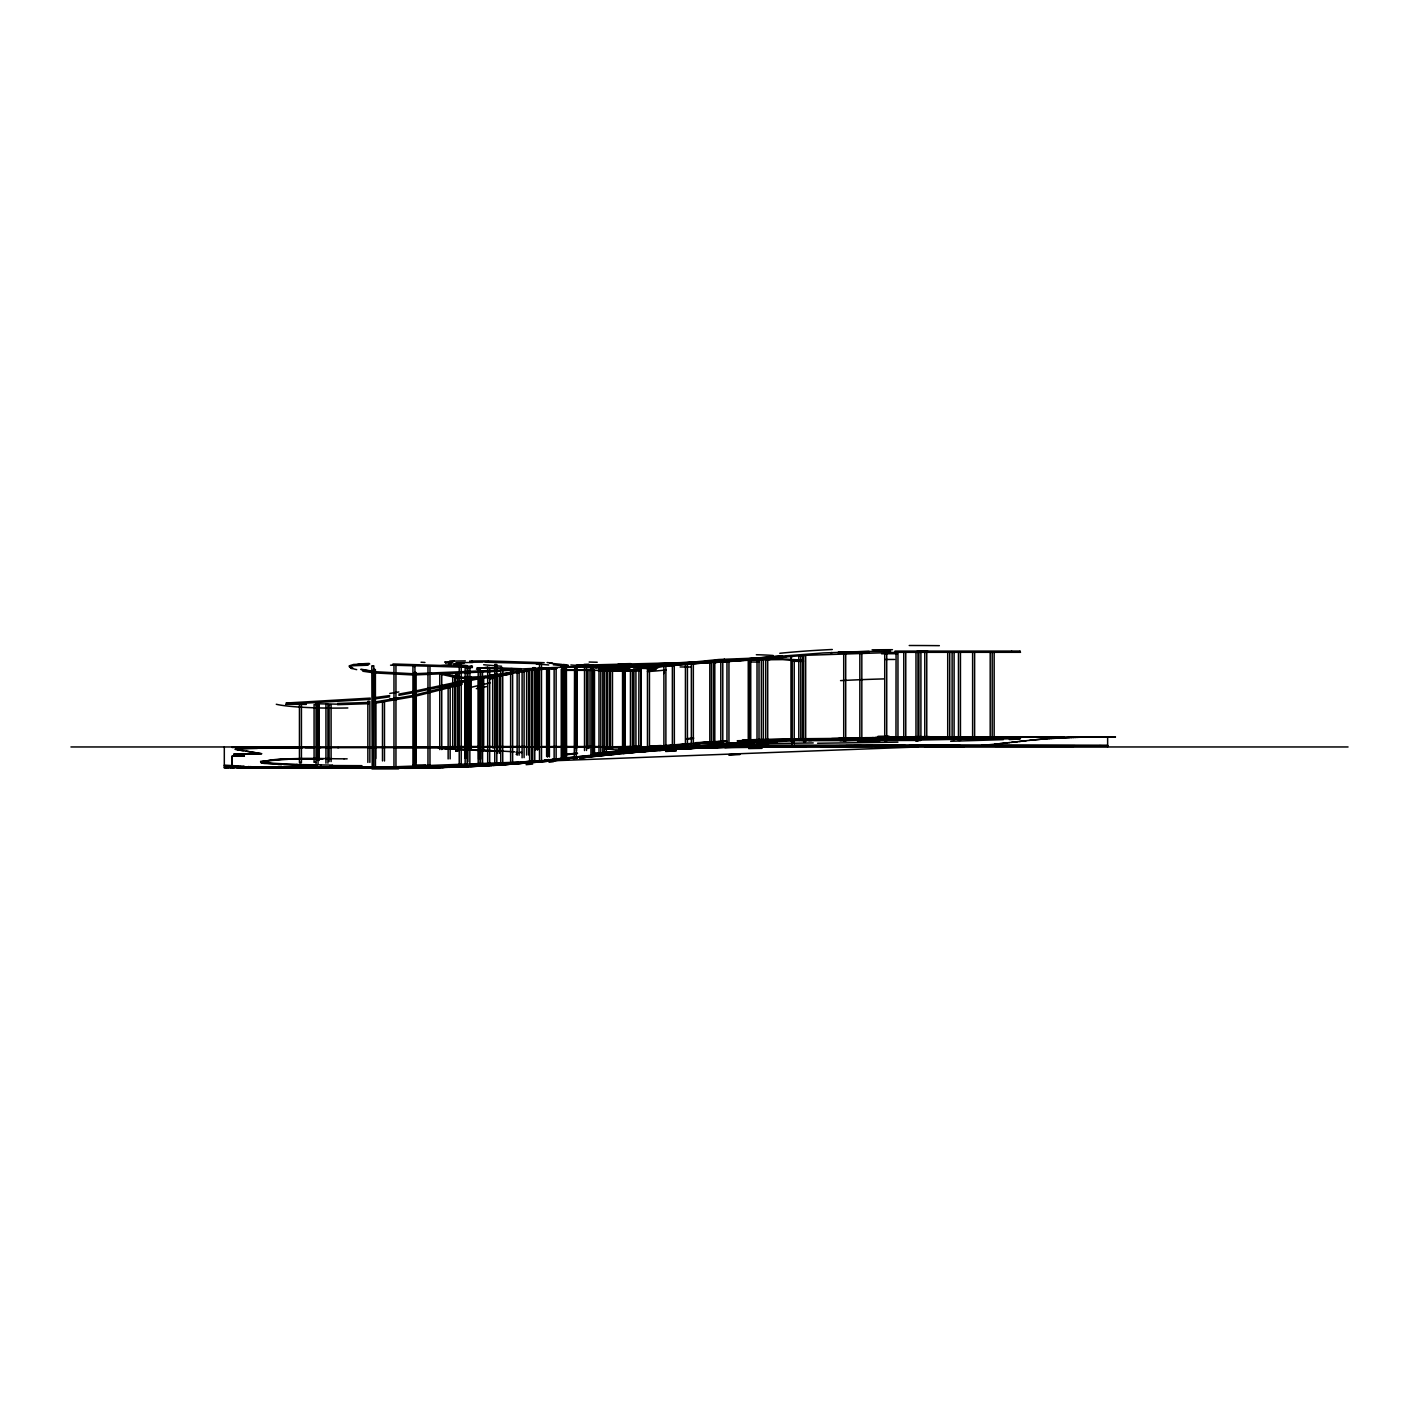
<?xml version="1.0" encoding="UTF-8"?>
<svg xmlns="http://www.w3.org/2000/svg" width="1419" height="1419" viewBox="0 0 1419 1419"><rect width="100%" height="100%" fill="white"/><g stroke="black" fill="none" stroke-linecap="round" stroke-linejoin="round"><path stroke-width="1.5" d="M232.06 764.451L232.06 766.012M232.06 761.453L232.06 758.314M1107.636 746.039L1099.477 745.631M1107.636 745.277L794.64 745.135M232.06 766.154L245.381 767.147M604.459 747.316C603.714 748.753 607.119 746.128 602.206 747.121M698.467 744.709L694.636 744.762L699.106 744.603M316.526 765.426L264.395 763.475A117.99 5.179 -1.1 0 1 260.954 762.712C271.419 758.225 289.174 759.059 302.708 758.402A21.835 1.047 -0.1 0 1 310.672 758.385L313.83 758.402M260.582 761.471L284.864 758.934M260.582 761.985L263.455 761.169M674.752 746.27L671.648 746.075M674.752 746.784L671.648 746.571M448.865 687.63L462.08 684.384M449.521 687.488L449.291 687.523M462.08 683.142L415.27 694.991M466.372 682.965L465.29 683.231M415.27 696.232L450.178 687.435L450.142 758.899M413.993 695.292L376.248 701.766M413.993 696.534L376.248 703.026M479.125 679.08L480.065 678.885M439.5 747.565L438.311 747.848L442.214 748.505M488.757 676.916L490.087 676.632M488.757 678.158L490.087 677.874M436.041 666.15L451.277 664.642M476.412 677.963L414.809 691.124M476.412 679.222L414.809 692.366M413.479 691.372L398.881 694.104M413.479 692.632L398.881 695.345M495.444 675.55L510.716 672.748M495.444 676.792L510.521 674.025M487.054 675.923L533.296 669.041M487.054 677.165L529.642 670.708M415.838 672.712L414.242 672.712L414.135 765.196M414.419 672.535L416.051 672.535M656.199 668.225L651.002 668.988M656.199 669.466L651.002 670.229M511.443 673.794L501.475 675.55M505.306 673.653L511.053 672.677M500.96 675.639L490.921 677.2M497.253 675.001L499.949 674.557L499.949 675.799M456.031 674.06L457.645 674.007L457.734 751.183M457.397 674.131L455.854 674.202M593.585 754.003L599.971 753.808M495.125 675.338L488.81 676.242M389.675 695.594L375.379 697.527M389.675 696.835L375.379 698.769M517.421 672.872L518.84 672.659L517.882 672.801M438.985 747.636L452.324 747.103M498.566 674.788L498.566 674.841M522.724 671.985L523.097 671.932M601.727 753.17L592.947 754.198L595.643 754.11M264.306 761.027L287.915 759.307M527.283 671.382L527.762 671.329M383.201 701.004L383.485 700.968M350.422 767.111L347.3 767.2L375.45 766.987L372.754 767.005M373.694 669.52L375.095 669.502L373.694 669.697M368.16 701.358L368.851 701.288M236.086 748.948L237.363 748.824M488.81 677.484L482.371 678.229M593.887 754.021L600.645 753.17M713.012 661.573L712.072 661.626M579.75 757.125L574.606 757.728M482.336 671.595L480.899 671.666L482.495 671.613L482.566 762.979M486.664 676.508L463.055 677.377L441.788 673.369M754.305 746.944A1507.9 1507.9 0 0 0 577.639 757.391L538.918 761.453M579.892 758.012L601.887 755.529M686.14 663.986L708.861 662.85M685.962 664.003L687.133 663.879L582.73 666.221M574.784 757.711L566.589 758.651L566.412 668.225M582.003 756.877L584.433 756.593M1008.785 742.669L1023.081 741.055M1011.481 742.368L1017.795 741.658M652.829 666.15L719.007 659.48L753.507 658.15M652.829 667.391L728.337 659.959M1005.716 743.024L1007.313 742.846M1006.745 742.9L1009.406 742.616M1019.019 741.516L1029.431 740.363M532.09 670.424L533.296 670.3M586.881 756.327L594.685 755.458M1003.676 743.237L1005.22 743.077M1023.134 741.055L1026.221 740.7M1004.705 743.13L1006.266 742.971M578.136 665.263L691.514 662.389M592.539 754.837L591.581 754.943M593.55 755.582L579.484 757.161L613.363 753.808M1001.637 743.467L1003.144 743.308M1002.665 743.361L1004.191 743.201M600.645 752.673L592.965 753.613L596.601 753.489M639.224 749.356L617.957 751.591M641.353 749.126L647.649 748.452M649.689 748.239L684.064 744.78M639.224 749.871L612.032 752.673M641.353 749.64L647.649 748.948M649.689 748.735L659.267 747.724M560.292 759.236L597.275 755.298M577.125 758.296L575.848 758.42M579.662 758.012L619.145 753.844M1001.069 743.538L998.586 743.787M999.615 743.68L1002.098 743.414M534.502 668.917L540.408 668.314M534.502 670.158L540.408 669.555M638.656 665.121L642.967 664.695M285.946 704.285L370.253 699.354M602.578 752.46L622.941 750.42M602.578 752.957L622.941 750.917M549.277 759.91L588.654 755.688M555.716 759.36L554.581 759.467L557.082 759.537M562.101 759.023L546.883 760.69M594.153 755.511L605.221 754.34M649.831 749.534L655.862 748.913M561.818 759.059L569.037 758.349M655.862 749.409L651.392 749.871M573.311 758.686L575.493 758.331M568.895 759.236L540.267 761.737M1029.307 740.381L1030.496 740.239M370.253 698.113L286.053 703.026L304.003 703.15M649.441 747.778L684.064 744.283M659.693 747.21L649.441 748.274M546.475 760.07L547.858 759.928M596.388 754.784L567.972 757.693M546.581 760.176L538.918 760.956M593.337 755.21L609.106 753.471M597.328 755.192L599.935 754.908M546.581 760.69L544.506 760.903M594.277 755.742L596.388 755.529M606.41 755.156L617.034 754.181M569.498 759.094L553.002 760.761M996.564 743.999L998.994 743.751M1030.354 740.275L1034.735 739.813M644.829 748.256L648.288 747.902M644.829 748.753L648.288 748.398M592.77 755.139L600.609 754.34M555.468 759.396L544.665 759.981M556.691 759.697L549.1 760.478M567.972 758.438L576.522 757.569M580.903 757.781L591.688 756.682M995.535 744.106L997.947 743.858M1031.382 740.15L1042.788 739.068M564.868 758.012L569.037 757.604M605.097 753.879L613.363 753.046M561.747 758.331L564.815 758.03M602.525 754.642L616.183 753.294L607.58 754.145M595.288 756.327L604.334 755.422M995.872 744.07L987.429 744.886M994.524 744.212L996.918 743.964M562.704 758.243L556.408 758.863M609.727 753.418L617.62 752.638M621.079 752.318L619.464 752.496L626.506 751.981M619.003 752.513L648.27 749.693M605.15 754.376L617.62 753.383M648.27 750.19L635.943 751.396M562.704 758.988L544.665 760.726M614.374 753.702L634.63 751.768M612.902 754.376L634.453 752.389M562.846 759.591L548.39 760.992M606.144 755.245L611.589 754.695M615.935 751.786L612.032 752.176M615.917 752.815L626.559 751.804M552.434 759.236L557.082 758.793M622.852 752.318L623.792 752.23M621.593 752.779L639.348 751.307M1035.515 739.742L1041.741 739.157M481.999 671.719L480.686 671.755L480.58 763.085M640.749 666.15L645.361 665.724M599.616 752.957L600.414 752.921M547.947 759.679L549.011 759.573M537.854 761.063L531.841 761.613M550.874 760.141L552.434 759.981M545.818 760.797L537.641 761.56M618.4 753.844L644.652 751.502M547.911 761.258L549.188 761.134M760.46 658.966L786.906 656.536M623.278 752.105L638.887 750.651M626.01 751.839L645.255 750.101M612.511 753.666L631.118 751.928M672.411 748.558L675.302 748.239L672.322 748.31M623.349 753.578L631.402 752.85M552.381 760.903L543.867 761.418M541.579 668.207L546.102 667.817M541.579 669.449L547.202 668.97M626.79 752.513L643.126 751.023M782.419 655.684L738.927 659.604M756.132 659.356L713.172 662.62M606.321 752.726L648.075 749.445M623.172 752.301L624.254 752.194M617.904 753.17L627.198 752.301M535.335 760.832L536.896 760.69M533.597 761.932L539.131 761.435M542.838 761.719L519.354 763.12M540.302 761.95L498.353 765.16M546.865 761.435L495.799 765.32M533.792 760.974L535.85 760.779M536.382 761.489L530.688 761.985M531.309 762.056L524.48 762.517M536.045 761.701L533.065 761.968M713.42 660.917L648.075 666.096M711.15 662.336L648.27 667.622M623.491 752.141L637.025 750.988M621.859 752.779L627.801 752.265M533.225 761.01L524.48 761.772M632.182 752.567L648.962 751.343M527.584 762.251L533.225 761.772M987.855 744.833L986.17 744.975M772.645 658.026L805.283 655.312M640.004 751.006L639.259 751.077M625.194 752.496L626.701 752.372M626.453 752.407L637.025 751.485M531.132 761.666L525.757 762.109M638.426 752.23L645.45 751.627M1042.185 739.122L1043.816 738.98M986.684 744.922L984.999 745.064M762.003 657.689L823.392 652.935L869.137 651.339M791.288 656.66L792.689 656.554M630.976 750.296L631.597 750.243M639.277 750.651L647.366 749.924M628.457 752.212L634.896 751.662M639.277 751.396L645.255 750.846M629.202 752.176L631.916 751.946M498.14 764.646L528.223 762.393M759.36 657.902L740.931 659.374M756.682 659.374L722.803 661.52M691.993 743.361L650.576 746.784M691.993 743.858L650.576 747.281M642.949 750.917L666.362 749.25M630.497 752.052L632.856 751.857M651.623 750.332L642.399 751.13L660.42 749.285M518.254 763.032L521.358 762.783M525.633 762.606L515.15 763.28M1043.249 739.033L1044.863 738.891M985.513 745.028L982.604 745.259M749.995 660.119L713.26 662.584A120.562 7.982 -1.8 0 1 721.828 661.893M799.092 656.021L800.511 655.915M803.03 655.649L804.13 655.401M693.554 743.237L707.673 742.137M698.751 743.006L710.83 741.906M693.554 743.733L707.673 742.634A131.364 2.607 -3.1 0 1 702.245 742.758M698.751 743.503L710.83 742.421M638.745 750.846L602.578 753.613M645.521 750.137L658.008 749.179M649.494 749.746L668.455 748.381M636.847 751.112L648.412 749.924M668.172 748.913L655.507 749.906M643.215 751.644L665.28 750.012M518.254 762.287L504.277 763.351M525.278 762.163L490.939 764.522M525.278 762.659L529.624 762.287L529.624 668.988M521.287 763.369L504.916 764.61M1044.313 738.944L1047.985 738.66M636.067 750.882L642.647 750.367M634.577 751.733L643.854 750.953M643.747 750.935L638.231 751.361L645.61 750.917M635.517 751.644L638.568 751.396M645.982 751.361L651.498 750.935M516.445 763.174L499.63 764.433M519.833 763.085L501.492 764.433M649.76 751.094L668.065 749.746L659.959 750.332M1045.377 738.856L1069.749 737.508M982.87 745.241L981.611 745.33M624.626 749.693L623.863 749.746M643.854 750.456L645.237 750.349M641.867 750.704L646.638 750.243M639.809 751.325L649.263 750.527M515.558 763.422L508.144 763.972M651.215 749.729L659.569 749.072M645.61 750.42L651.09 749.924M656.891 749.924L660.58 749.658M659.516 750.527L666.664 749.995M445.247 666.256L451.277 665.901M605.381 668.42L626.187 667.515M605.381 669.679L628.333 668.686M804.626 655.347L896.063 652.35L895.974 737.596M648.944 667.604L647.88 667.657L650.079 667.586M646.851 750.332L648.111 750.243M645.006 750.935L651.09 750.42M649.725 749.338L652.793 749.126M654.194 749.019L669.821 747.973M648.252 750.669L668.455 749.126M647.596 750.74L650.824 750.509M650.629 750.562L657.547 750.012M503.851 764.131L498.069 764.539M1049.013 738.572L1050.042 738.501M693.004 746.039L692.437 746.075M659.108 749.143L662.691 748.86M650.913 750.474L654.78 750.208M656.625 749.995L663.471 749.551M497.555 763.83L498.601 763.759M498.069 763.794L494.965 764.007M498.601 764.504L482.531 765.533M506.033 764.114L500.499 764.486M503.106 764.735L470.523 766.562M551.388 668.651L557.153 668.314M719.805 660.474L720.994 660.385M726.085 660.562L717.482 661.13M719.805 661.715L720.994 661.626M368.674 702.44L337.527 703.452M368.674 703.682L337.527 704.693M440.954 746.944L455.907 746.571M440.954 747.441L442.87 747.334M713.97 741.694L726.581 740.895M713.97 742.19L726.581 741.392M661.52 748.984L667.799 748.576M651.889 749.977L677.218 748.469M495.444 763.972L491.24 764.238M493.404 764.859L494.965 764.752M1051.071 738.43L1052.118 738.359M469.334 668.349L470.257 668.243M239.474 748.647L250.755 748.185M673.972 746.713L672.677 746.802L673.883 746.731M495.55 763.724L498.637 763.528M495.55 764.22L498.637 764.025M491.24 765.001L492.287 764.93L470.168 766.189M497.732 764.681L500.942 764.398M722.803 660.261L771.581 658.221L801.788 660.083L792.653 660.012M665.032 749.445L674.114 749.001M657.316 750.083L663.063 749.658M667.622 749.817L676.349 749.214M491.861 764.22L477.848 765.054M499.364 764.504L494.77 764.859L494.805 664.482M728.107 659.941L753.507 659.392M710.139 744.673L711.522 744.585M721.207 744.283L721.739 744.248M713.385 745.099L713.704 745.081M666.593 748.611L727.202 745.968M660.562 749.871L668.172 749.25M670.158 749.658L676.331 749.321M496.189 764.202L493.049 764.398M491.435 765.072L496.189 764.699M1053.146 738.306L1054.175 738.235M612.139 749.214L605.807 748.966M672.021 747.831L727.344 745.099M668.172 748.505L726.297 746.305M664.837 749.569L668.58 749.321M662.07 749.8L670.318 749.285M489.608 764.575L493.723 764.327M491.488 764.504L470.168 765.444M493.049 764.894L488.384 765.178M1012.563 739.139L1020.421 738.394L1016.501 738.004M722.466 662.034L721.083 662.105M478.061 678.584L458.887 678.229L440.227 674.096M717.979 741.623L723.513 741.303M717.979 742.119L723.513 741.8M633.637 747.955L619.039 748.629M633.637 748.452L619.039 749.126M721.899 744.248L722.502 744.195M666.717 748.895L676.26 748.363M670.513 749.108L673.635 748.93M672.641 748.86L676.828 748.611M667.639 749.392L671.347 749.161M675.267 749.338L679.098 749.161M497.218 765.178L490.69 765.604M493.244 765.462L497.2 765.178M1055.204 738.164L1056.233 738.111M665.937 747.139L669.573 746.944M671.435 746.837L726.297 743.698L714.91 744.283M728.461 743.574L747.866 742.492M748.54 742.9L749.835 742.846M669.502 748.469L671.045 748.381M677.821 749.197L681.865 749.001M498.583 763.103L495.462 763.28L499.186 763.103M482.815 765.515L457.557 766.757M485.316 765.355L486.841 765.267M653.52 663.932L690.911 662.265M710.139 662.638L711.061 662.584M711.487 662.567L710.476 662.62M713.509 662.567L714.502 662.513M610.968 749.232L612.032 749.214L609.762 749.161M660.527 747.441L632.768 748.842M750.012 742.368L754.305 742.137M758.207 742.19L762.056 741.977M749.197 743.113L750.456 743.042L749.409 743.095M669.679 749.356L676.881 748.86M680.375 749.037L687.381 748.7M688.109 748.629L695.328 748.239M479.409 765.71L474.372 765.976M483.932 765.497L478.398 765.799M491.683 765.497L483.382 765.941M750.509 742.616L766.278 741.498M766.047 741.64L767.342 741.569M748.7 742.9L749.392 742.864M673.085 749.037L679.63 748.7M672.216 749.214L679.896 748.789M682.929 748.895L692.915 748.274M687.399 748.576L690.166 748.416M476.287 765.888L477.848 765.799M479.445 765.639L479.906 765.621A49.417 1.313 -3.7 0 0 491.95 764.947M488.136 765.746L489.413 765.675M1057.279 738.057L1082.129 737.188M494.539 670.282L414.933 673.688M499.79 671.258L414.933 674.93M640.075 666.93L642.559 666.806M769.772 741.144L714.555 743.964M766.384 741.605L820.696 739.175L817.575 739.334M742.829 743.006L747.866 742.669M749.303 742.598L756.469 742.226M758.615 742.119L786.534 740.7M750.225 743.077L749.143 742.864M677.839 748.274L701.394 747.245M676.26 748.86L678.317 748.682M677.839 748.771L696.215 747.937M674.717 749.09L677.218 748.966M472.261 766.083L474.744 765.976M485.582 765.87L486.859 765.817M555.769 668.775L548.373 669.005M700.188 662.034L708.861 661.609M656.625 664.997L667.054 664.5M729.242 743.609L737.827 743.184M740.7 743.024L743.574 742.882M678.619 748.735L687.062 748.416M685.182 748.274L687.931 748.132M681.581 748.629L684.348 748.487M471.622 765.391L473.183 765.302M472.421 765.551L461.689 766.065L464.687 765.888M471.764 766.083L465.166 766.402M484.305 765.941L480.615 766.083M510.219 669.502L517.917 669.129M731.282 743.574L738.98 743.201M680.978 748.611L689.865 748.239M688.02 748.647L692.915 748.434M470.877 765.107L473.981 764.965M469.849 765.675L461.104 766.083M473.981 765.462L467.791 765.746M467.419 766.295L469.849 766.171L469.92 667.693M483.028 766.012L466.957 766.721M520.436 669.005L532.764 668.438M607.775 748.505L609.07 748.452M690.574 748.505L709.252 747.618M473.006 765.462L463.055 765.994M468.501 766.278L461.494 766.579M461.814 766.544L455.996 766.828M963.377 746.376L964.459 746.323L953.94 746.323M550.377 667.657L541.969 668.047M591.209 666.416L592.379 666.38M800.848 740.026L803.456 739.938M799.199 740.363L804.201 739.884M727.45 743.751L715.921 744.265M791.43 740.931L792.405 740.895M685.767 748.487L690.698 748.168M693.128 748.398L698.432 748.168M1003.375 739.618L950.641 741.286M463.055 766.491L465.946 766.402M461.21 663.489L461.21 766.597L464.598 766.455M479.835 766.154L465.166 766.792M959.084 746.536L964.459 746.323L961.231 746.341M535.123 668.349L539.734 668.136M690.911 663.507L681.528 663.897M616.289 669.839L641.317 669.715M641.317 670.956L625.123 671.258M794.055 739.991L798.471 739.796M805.141 739.831L809.451 739.654L805.141 739.742M698.804 744.922L699.62 744.904M611.624 749.197L629.486 748.984M686.122 748.31L693.465 748.044M703.984 747.742L713.331 747.405M271.951 767.785L270.071 767.803L273.122 767.803L270.071 767.803L276.776 767.785M463.818 766.491L458.479 766.686M751.414 659.924L782.809 659.604L801.788 661.325L794.214 661.343M742.314 740.097L748.593 739.849M742.314 740.594L748.593 740.346M801.043 739.991L802.515 739.92L802.711 655.667M803.03 739.955L815.162 739.405M800.227 740.328L800.422 740.31M315.657 762.234L314.397 762.234M688.18 747.955L701.749 747.689L692.383 748.026M688.995 748.363L701.199 747.973M698.237 748.168L739.92 746.873M706.751 747.618L715.034 747.299M459.579 765.923L461.689 765.834M459.313 766.154L460.696 765.888M458.479 766.189L462.31 766.526M481.981 750.385L495.674 751.219M483.276 750.42L482.495 750.367M286.549 759.289L314.007 758.881M818.036 739.299L819.455 739.246M805.478 739.796L806.95 739.742M815.02 739.441L808.44 739.671M299.728 762.571L301.147 762.624M695.381 747.99L698.982 747.813M689.368 748.398L722.998 746.802M700.773 748.061L717.34 747.458M470.381 764.486L473.538 764.362M460.058 766.154L454.257 766.349M458.372 766.189L459.543 766.171M454.435 766.845L459.898 766.65L456.297 766.278M456.918 766.757L449.202 766.544L451.295 766.473M554.421 668.81L555.716 668.775L554.492 668.81M693.04 663.436L692.046 663.471M640.2 670.318L639.348 670.336M443.775 747.299L444.732 747.263M288.536 759.271L291.782 759.147M682.521 745.259L670.424 745.702M704.534 747.405L710.05 747.192M368.727 767.768L918.217 746.962M456.918 766.242L462.576 766.012L454.417 766.136M449.255 767.04L458.656 766.668M453.69 766.881L455.517 766.81M466.816 766.668L457.574 767.058M797.159 740.026L803.81 739.778M811.721 739.264L816.138 739.104M805.158 741.711L804.342 741.729M695.505 747.919L704.516 747.618M455.641 766.295L458.656 766.171M454.985 766.331L457.29 766.207M845.387 653.112L844.819 653.13M537.109 670.868L536.506 670.85M751.733 739.742L756.433 739.583M751.733 740.239L756.433 740.079M818.107 739.317L821.087 739.21M695.15 745.046L698.68 744.922M729.047 745.046L754.305 744.319M703.682 747.671L707.283 747.511M726.971 660.03L726.971 747.068L718.351 747.174M300.314 767.342L324.969 767.75M300.314 767.839L323.177 767.803M348.843 767.644L347.3 767.697L354.75 767.537M452.856 766.189L456.563 766.242M455.996 766.313L434.019 766.721M452.856 766.934L456.563 766.739M451.118 766.987L455.002 766.792M468.926 766.615L455.747 767.058M449.646 662.708L452.696 662.62M838.381 652.013L890.689 651.126M838.381 653.254L869.137 652.58M575.653 665.653L591.723 666.433A39.058 1.898 0.5 0 0 598.995 666.682M537.393 749.055L538.298 749.037M683.639 745.17L665.972 745.72M698.822 747.547L708.01 747.494M706.201 747.299L715.584 746.997M719.646 747.121L727.025 746.908M452.2 766.42L454.169 766.331M450.745 766.473L454.169 766.828M448.989 767.058L453.761 766.881M446.879 767.129L451.685 766.952M495.107 664.464L496.508 664.535M579.75 665.245L593.39 664.979M640.395 665.316L640.022 665.316M841.627 738.448L838.061 738.572M844.252 741.055L845.192 741.037M292.456 759.13L295.205 759.059M710.05 747.423L712.817 747.334M1070.795 737.472L1071.842 737.437M959.812 746.518L957.878 746.571M450.532 766.491L451.934 766.437M447.464 767.076L451.934 766.952M449.344 767.023L450.657 766.987M463.8 766.792L446.346 767.377M455.339 767.129L456.687 767.094M579.041 665.263L578.083 665.28M599.368 665.546L600.663 665.511M445.087 747.245L446.205 747.21M758.012 739.53L792.104 738.802M758.012 740.026L792.104 739.317M831.605 738.572L867.523 737.809M844.482 738.359L846.93 738.341M840.527 738.536L845.564 738.377M664.358 745.897L660.332 746.022M682.752 745.454L673.901 745.72M885.03 740.86L886.432 740.878M703.611 747.387L704.817 747.352M710.387 747.157L726.652 746.678M447.748 766.562L449.362 766.544M446.595 767.111L449.646 766.969M444.307 767.165L449.309 767.04M445.797 767.165L439.358 767.307M447.996 767.076L440.883 767.271M455.747 767.058L436.378 767.537M453.548 767.182L451.295 767.253M250.542 748.203L265.566 747.937M737.348 740.736L757.374 740.31M737.348 741.232L757.374 740.807M849.484 738.217L870.255 737.738M839.711 738.572L852.447 738.182M470.877 749.09L469.618 749.055M707.283 747.281L711.061 747.405M707.283 747.778L712.959 747.494M718.617 747.423L786.942 746.713M1072.888 737.401L1073.935 737.383M956.406 746.607L958.446 746.554M447.322 766.597L444.661 766.65M442.48 767.218L447.322 767.094M317.714 703.948L318.832 704.693M860.322 738.146L861.528 738.128L860.411 738.146M587.732 748.434L588.016 748.416M709.802 747.21L714.112 747.316M709.802 747.707L715.495 747.441M956.175 746.607L949.24 746.766M957.488 746.571L953.178 746.696M443.118 766.686L445.229 766.65M445.229 767.147L436.413 767.377M449.043 767.307L450.852 767.253M454.399 661.325L444.697 661.981L445.761 662.602M584.007 666.362L586.366 666.309M665.564 664.287L664.216 664.323M632.537 666.699L620.05 666.912M846.061 738.394L863.195 737.898M856.579 738.075L858.903 738.004M663.294 746.004L659.746 746.092M1074.981 737.348L1076.028 737.33M713.668 747.103L723.513 747.103M717.961 747.21L723.903 747.068M713.668 747.6L718.759 747.352M441.54 766.739L443.083 766.703M439.979 766.774L441.628 766.739M443.083 767.2L437.265 767.36L439.979 767.271M439.837 767.253L441.628 767.236M623.172 668.207L624.254 668.26L620.05 668.154A39.785 2.324 0.3 0 1 596.211 667.906M446.613 747.21L447.925 747.174M859.471 737.951L865.342 737.845M1077.074 737.295L1078.121 737.277M720.338 746.678L727.202 746.713M728.497 746.642L732.186 746.554M716.329 747.033L717.677 747.015M716.329 747.529L742.882 747.05M296.642 759.005L302.708 758.899A21.835 1.047 -0.1 0 1 310.672 758.881L313.83 758.899M438.4 766.81L440.156 766.774M440.156 767.289L434.161 767.431L438.4 767.307M445.46 767.395L443.65 767.431M860.641 652.74L861.528 652.722M459.508 663.453L460.927 663.471M460.891 663.524L460.554 663.453M630.142 667.994L622.657 668.136M866.583 737.791L872.969 737.685M905.375 739.618L904.488 739.636M723.513 746.607L726.67 746.536M720.444 746.944L727.486 747.05M950.659 746.749L952.096 746.713M437.921 766.828L433.646 766.916M433.434 767.448L437.921 767.324M431.411 767.484L436.821 767.342M441.859 767.484L448.369 767.236M758.314 659.25L758.012 659.25M872.259 737.667L873.678 737.649M875.683 737.632L878.113 737.578M876.002 737.614L865.022 738.022M453.033 748.398L454.435 748.416M1079.167 737.259L1084.311 737.153M731.388 745.88L757.125 745.472M724.701 746.855L741.303 746.571M728.249 746.5L805.265 746.305L803.739 746.341M731.388 746.625L777.701 746.004M723.264 746.873L729.809 746.962M434.161 766.916L425.061 767.04M407.643 767.839L435.225 767.377M429.868 767.555L433.646 767.413M440.067 767.519L436.484 767.59M414.614 666.646L413.94 666.558M534.484 667.71L533.225 667.71L534.484 667.675M881.891 737.508L883.948 737.472M864.721 737.685L884.782 737.649M872.383 737.862L874.583 737.827M448.386 747.157L449.929 747.139M632.856 746.483L639.472 746.341M636.12 746.589L640.164 746.5M735.592 746.536L737.703 746.5M727.858 747.05L732.949 746.908M949.967 746.766L934.074 746.944M422.897 767.058L430.879 766.774M428.644 767.537L432.635 767.448M443.242 767.36L409.719 767.732M431.11 767.466L427.758 767.59A81.947 4.523 -0.3 0 1 408.477 767.892L409.612 767.785M373.002 665.795L372.718 665.813M883.505 737.472L884.888 737.437M886.006 737.437L888.631 737.401M886.219 737.614L892.693 737.508M880.419 737.72L883.327 737.667M1011.357 738.377L760.034 740.275M953.71 739.689L953.497 739.654M919.441 740.381L920.612 740.416L760.034 740.771M1010.842 738.891L1020.403 738.589L960.361 738.519M634.098 746.625L638.515 746.518M575.529 747.831L576.185 747.831M729.348 746.252L852.021 745.72M729.348 746.997L744.443 747.033M424.583 766.899L427.74 766.845M425.54 767.59L429.567 767.502M432.884 767.644L434.675 767.608A85.424 4.505 -0.3 0 1 427.527 767.644M889.039 737.383L897.659 737.578L896.631 737.596M892.143 737.33L894.183 737.312M875.771 737.472L896.258 737.454M897.677 737.437L905.428 737.33M1083.371 737.171L1088.71 737.1M919.76 740.044L1020.403 738.093L960.361 738.022M612.973 746.766L630.639 746.518M626.027 746.749L634.967 746.589M741.889 746.429L757.125 746.217M732.399 746.944L738.483 746.855M744.07 746.855L749.161 746.784M323.177 767.058L309.945 766.969L310.495 767.803M425.7 767.058L427.296 767.04M421.443 766.934L426.48 767.058M422.099 767.094L424.015 767.005M425.7 767.555L427.296 767.537M426.48 767.555L421.408 767.697L424.583 767.644M430.4 767.573L432.955 767.537M368.124 665.209L349.18 665.883L353.633 664.447L369.738 663.95M326.512 704.232L326.831 704.232M894.52 737.295L895.886 737.277M896.879 737.277L898.919 737.241M992.52 738.306L993.85 738.306L992.644 738.27M1086.511 737.117L1090.909 737.082M817.557 743.254L897.943 742.155M622.001 746.802L629.646 746.66M756.522 746.27L728.869 746.837L770.552 746.004M737.596 746.837L765.817 746.11M349.872 767.785L348.648 767.732M352.001 767.59L353.225 767.573M419.244 767.111L424.104 767.076M418.303 766.987L423.359 767.111M424.104 767.573L415.98 767.661M431.092 767.679L425.292 767.644M469.618 661.094L472.385 661.059M469.618 662.336L472.385 662.301M589.435 666.256L593.39 666.221M900.586 737.224L904.932 737.171M886.804 737.312L895.637 737.188M897.234 737.259L902.945 737.188M794.214 738.785L855.834 738.27M794.214 739.281L820.643 739.015M853.262 738.589L881.181 738.288M450.266 747.157L455.127 747.068M617.957 746.837L624.342 746.731M758.704 745.454L792.529 745.152M470.452 749.108L470.913 749.055M749.179 746.483L759.75 746.181M740.47 746.731L746.022 746.518M942.73 746.873L941.276 746.891M417.168 767.005L419.297 766.969M353.899 767.573L356.701 767.519M415.058 767.023L420.929 767.129M414.561 767.129L420.929 767.626M414.614 767.679L418.303 767.732M422.72 767.679L425.718 767.732M906.244 737.153L910.218 737.117M902.573 737.206L906.901 737.153M888.241 737.561L958.268 737.383M1089.721 737.082L1093.109 737.046M264.484 747.937L268.333 747.919M266.541 747.919L279.809 747.813M269.238 747.884L276.865 747.831M493.422 747.848L493.918 747.848M613.93 746.891L619.039 746.802M758.367 746.252L786.161 745.951M743.237 746.696L753.666 746.678M759.981 746.66L747.068 746.731M746.022 747.015L778.322 746.837M355.353 767.555L358.83 767.484M412.947 767.04L417.754 767.165M356.914 767.537L361.171 767.466M411.421 767.147L416.157 767.182M411.279 767.218L417.754 767.661M411.279 767.714L417.576 767.714M420.166 767.697L423.926 767.768M412.308 767.732L413.905 767.714M422.135 767.785L411.528 767.768M873.802 651.232L879.053 651.179M601.372 668.615L601.656 668.668M897.855 737.171L924.762 737.029M910.767 737.117L914.563 737.082M908.852 737.135L912.186 737.1M901.278 738.111L958.268 737.632M961.355 737.596L967.51 737.543M999.934 737.295L1003.02 737.277M850.052 738.589L968.822 737.543M974.179 737.703L973.665 737.703M1012.811 737.171L1063.771 736.958M1091.832 737.064L1095.308 737.029M452.537 747.121L455.907 747.068M601.94 746.873L608.556 746.802M611.944 746.873L613.717 746.855M284.474 767.785L287.596 767.768M294.247 767.732L267.748 766.934M358.617 767.519L365.144 767.821M410.818 767.058L411.882 767.058L373.499 767.395M415.572 767.165L399.803 767.289A65.576 1.384 -0.3 0 1 397.054 767.307M363.37 767.484L372.221 767.75L371.813 665.777M405.142 767.2L412.308 767.236M885.03 652.385L886.166 652.385M329.9 704.622L330.148 704.622M918.04 737.064L914.138 737.082M917.916 737.064L921.907 737.029M937.657 737.011L958.41 736.904L947.094 736.975M949.346 737.543L948.531 737.543M1015.454 737.171L1032.606 737.046M1093.96 737.046L1097.526 737.029M959.705 740.47L959.368 740.487M235.926 747.423L232.06 747.458L233.337 747.05M235.714 747.423L242.099 747.387M277.237 747.813L282.807 747.795M280.412 747.795L289.653 747.742M457.574 746.554L469.405 746.518M283.658 747.778L297.759 747.707M457.574 747.05L459.384 747.05M601.816 746.979L608.414 746.891M603.093 746.926L604.866 746.926M765.355 746.128L801.824 745.933M758.668 746.412L760.247 746.394M773.107 746.128L784.139 746.039M748.771 746.66L762.659 746.766M759.75 746.625L772.096 746.571M287.596 767.023L285.13 767.04M270.071 767.803L272.43 767.732M366.545 767.448L374.173 767.36M376 766.881L385.436 766.828M406.597 767.094L407.643 767.094M311.559 767.803L312.73 767.785M403.368 767.271L409.133 767.75L404.752 767.803M404.965 767.768L408.246 767.75L400.974 767.803A1507.9 1507.9 0 0 0 577.639 757.374M402.606 767.856L408.849 767.821M409.275 767.785L412.042 767.75M414.969 767.839L391.821 767.342M484.73 662.194L541.242 663.702M923.804 737.029L936.895 736.993M966.108 737.029L960.078 736.993L967.421 736.887M1096.089 737.029L1105.277 736.993M1114.234 736.993L1115.387 736.993L994.754 736.993L1011.836 736.993M242.01 747.387L246.729 747.37M246.64 747.37L250.915 747.334M289.973 747.742L295.383 747.724M458.284 747.086L461.92 747.068M794.019 745.826L801.238 745.791M588.69 746.944L599.563 746.962M794.64 745.88L800.99 745.844M751.538 746.642L806.223 746.483M758.118 746.642L764.912 746.376M776.849 746.518L784.867 746.483M778.499 746.536L768.903 745.809M934.873 746.926L931.911 746.944M302.744 767.076L233.195 767.04M277.273 767.271L270.142 767.307L276.882 767.785M234.17 767.785L232.681 767.785M371.175 767.768L367.823 767.04M402.091 767.129L403.954 767.111M379.21 767.324L404.61 767.236M250.95 767.253L286.266 767.803M398.065 767.324L405.089 767.768M375.059 767.608L366.687 767.768M398.065 767.821L403.51 767.785M419.793 767.75L224.308 767.803L224.308 747.015M399.448 767.892L400.779 767.892M410.942 767.856L400.974 767.803M896.258 652.35L897.659 652.332M315.657 704.48L314.929 704.48M962.206 737.046L972.724 737.011M960.184 737.046L963.306 737.029M1103.06 736.993L1101.96 737.011L1106.997 737.011M894.041 738.075L895.62 738.075M897.198 738.075L957.541 738.022M925.578 738.022L925.827 738.057M1098.217 737.029L1100.346 737.011M894.041 738.572L895.62 738.572M897.198 738.572L957.541 738.519M990.994 738.891L991.349 738.927M250.791 747.352L252.21 747.334M252.156 747.334L259.712 747.316M259.216 747.316L267.215 747.281M266.914 747.281L270.586 747.281M461.335 747.033L466.124 747.05M836.039 745.72L861.439 745.667M295.862 747.707L302.531 747.689M464.563 747.015L469.352 747.05L468.146 747.015M597.789 746.962L594.242 746.979M768.761 746.359L793.877 746.802M834.94 745.755L839.356 745.738M585.675 747.05L589.701 747.033M794.072 746.891L805.283 746.802L802.852 746.837M929.747 746.944L932.318 746.944M232.716 767.04L234.419 767.04M233 767.785L231.865 767.058M297.316 767.839L300.81 767.839M302.229 767.821L317.377 767.785M371.068 767.005L340.365 767.076M396.362 767.147L402.606 767.111M366.049 767.04L360.745 767.04M390.243 767.271L398.757 767.307M284.119 767.785L282.452 767.785M309.945 767.821L315.32 767.803M349.216 767.803L348.152 767.785M367.06 767.785L283.215 767.271M351.628 767.839L402.322 767.821M398.544 767.839L387.742 767.839M404.22 767.892L406.011 767.874L398.863 767.892M894.981 651.09L1019.711 651.073M894.981 652.332L1020.527 652.314M488.526 660.935L544.187 662.691M565.081 670.371L591.297 670.318M919.938 737.011L972.937 736.993M933.862 736.993L941.985 736.975M975.864 736.993L991.633 736.975L974.41 736.993M1104.621 736.993L1115.387 736.993L1107.512 736.993M905.606 745.578L839.072 745.684M941.737 745.596L890.281 745.684M270.16 747.281L308.597 747.671A149.456 1.809 0 0 1 314.805 747.671M853.706 745.667L883.523 745.614M802.338 746.341L792.281 746.341M820.395 746.376L1107.636 746.376M831.108 746.412L838.824 746.394M470.966 747.033L479.764 747.033M581.63 747.05L577.604 747.068L590.694 746.979M795.137 746.483L872.472 746.359M305.191 747.689L313.989 747.671M762.127 746.766L767.927 746.11M778.889 746.908L793.256 746.802M773.355 746.607L805.265 746.82L793.026 746.713M320.836 747.653L318.37 747.671L338.733 747.653M440.759 747.582L414.916 747.618L440.759 747.618L439.961 747.015A307.284 4.275 1.9 0 1 441.575 746.962M925.578 746.962L929.002 746.962M928.469 746.962L930.456 746.944M295.294 766.969L287.968 767.768L290.948 767.821M393.861 767.165L394.925 767.165M230.8 767.058L230.96 767.803M275.41 767.785L298.611 766.969M329.793 767.058L336.977 767.058M277.947 767.768L272.146 767.324M295.56 767.271L327.878 767.058M324.579 767.803L325.856 767.803L322.769 767.803M365.534 767.785L360.497 767.803M392.424 767.324L374.758 767.36M326.37 767.803L327.399 767.803M230.8 767.803L229.843 767.058L230.552 767.803M301.005 767.768L277.84 767.785M329.793 767.803L336.977 767.803M348.897 767.803L345.544 767.785M373.392 669.626L373.232 767.768M384.052 767.856L396.362 767.892M917.242 651.073L927.654 651.073M565.56 668.189L565.081 668.172M286.124 704.303L300.988 704.338M974.303 736.887L991.704 736.922M1098.324 737.011L1071.753 736.975M1019.232 737.029L1021.041 737.011L993.389 736.922M845.884 745.614L904.542 745.614M908.905 745.578L1107.636 745.72L930.97 745.578M865.75 745.702L872.756 745.702M882.387 745.614L960.06 745.578M994.914 746.341L1073.97 746.376M470.718 746.518L479.267 746.5M541.721 746.554L547.681 746.554M550.625 746.554L563.095 746.536M565.631 746.536L575.564 746.536M232.397 747.05L256.591 747.033M305.032 747.21L310.903 747.21M439.961 746.997L456.262 746.979M460.341 746.979L468.483 746.979M470.718 747.015L474.531 746.962M483.471 747.033L487.267 747.015M526.325 746.554L518.52 746.536M576.504 746.536L591.191 746.554M782.454 746.837L799.731 746.855M70.95 746.962L1348.05 746.962M393.737 747.618L413.461 747.618M924.62 746.962L925.897 746.962M337.651 747.653L368.514 747.636M369.437 747.636L373.126 747.636M374.598 747.636L412.734 747.636M317.377 767.289L320.481 767.289M327.47 767.094L360.497 767.04M387.493 767.165L389.072 767.165M390.119 767.147L377.649 767.147M357.659 767.36L360.763 767.36M372.257 767.768L379.618 767.856M378.305 767.324L384.567 767.342M236.796 767.785L302.744 767.839M297.724 767.768L335.735 767.785M345.739 767.803L360.763 767.856M362.111 767.874L373.41 767.803M378.305 767.839L385.897 767.927M395.67 767.803L391.697 767.892M588.353 670.176L588.069 670.158M412.326 673.688L375.255 671.719M412.326 674.93L375.255 672.961M1010.47 736.958L1013.858 736.958M1018.718 737.029L1014.461 737.011M954.526 745.596L960.415 745.596M991.349 745.614L1075.159 745.684M485.369 746.518L491.63 746.518M496.366 746.518L516.959 746.536M500.889 746.962L505.98 746.979M558.022 747.033L562.421 747.033M579.218 747.033L581.719 747.033M485.369 747.015L491.63 747.015M496.366 747.015L517.101 746.979M518.52 747.033L527.176 746.997M541.313 747.033L546.883 747.05M548.408 747.05L563.485 747.068M566.553 747.033L574.323 747.05M577.639 747.05L591.971 747.068M347.158 758.846L344.019 758.846M229.772 767.058L228.672 767.803M304.038 767.271L305.599 767.271M324.082 767.271L326.228 767.803M334.565 767.289L336.143 767.289M375.592 767.342L377.099 767.342M281.015 767.04L271.331 766.987M301.342 766.987L380.061 767.165M304.038 767.768L383.893 767.892M324.082 767.768L328.8 767.768M331.337 767.04L363.654 767.324M299.569 767.732L337.385 767.768M279.862 767.785L278.461 767.768L282.629 767.785M283.552 767.785L285.68 767.803M341.358 767.75L346.786 767.768M347.939 767.803L368.266 767.839M371.423 767.874L377.649 767.892M948.3 737.543L949.222 737.543M960.415 737.383L1005.468 737.72M593.922 746.554L599.528 746.589M593.922 747.05L599.528 747.086M361.969 765.675L332.011 765.551M347.353 767.058L334.405 767.803L341.979 767.785M367.379 767.147L372.647 767.165M228.672 767.058L227.111 767.785M346.413 767.076L371.423 767.129M319.452 767.803L315.408 767.785M371.601 767.91L372.647 767.91M339.638 767.803L357.588 767.803M599.297 664.961L646.337 666.167M599.297 666.221L646.337 667.409M530.067 668.988L531.132 669.005M299.852 704.338L306.344 704.427M277.308 767.785L278.763 767.768M226.49 767.785L225.568 767.785M285.219 767.785L287.968 767.803M276.226 767.768L272.714 767.75M290.611 767.821L289.582 767.821M332.454 765.072L320.481 764.965M274.541 767.75L275.694 767.768M224.628 767.023L224.308 767.768M273.672 767.75L274.647 767.75M561.622 669.342L563.29 669.325M317.572 704.675L318.193 704.675M483.4 750.367L482.017 750.438M271.738 767.732L272.838 767.732M390.544 665.192L395.458 665.245M488.846 667.356L488.739 667.356M565.099 669.768L591.652 670.07M634.506 671.187L565.064 669.608M271.064 767.732L267.819 767.679M392.974 663.968L460.27 666.061M510.929 668.597L512.224 668.615M344.019 758.828A42.588 1.969 0 0 1 336.285 758.775L319.896 758.491M268.528 767.697L264.36 767.626M270.231 767.714L266.346 766.916M394.819 665.263L429.602 666.203M501.155 668.42L502.326 668.438M265.353 767.644L266.346 767.661M268.156 767.679L262.976 766.845M594.082 670.247L593.213 670.229M264.59 767.626L260.174 767.555M563.911 669.342L561.747 669.325L563.591 669.325M562.492 669.342L562.438 759.094M622.817 671.222L598.108 670.744L620.564 671.187L614.285 671.01M316.597 758.917L322.929 759.041M319.896 758.988L321.386 759.023M265.796 767.644L261.841 766.828M261.947 767.59L263.721 767.608L258.985 766.757M428.733 666.167L472.438 667.498L471.551 667.338M602.206 746.625L605.363 746.82M261.38 767.573L256.697 767.448M610.738 748.682L609.762 748.664M261.557 766.81L260.138 766.792M260.706 767.537L259.269 767.519M258.364 767.502L244.902 767.076M605.824 670.974L604.937 670.956M602.525 747.139L605.15 747.263M762.038 659.409L762.659 659.445M465.184 666.221L472.438 666.256L471.108 666.043M301.147 762.571L299.764 762.624M252.032 767.395L255.846 767.413M469.104 667.675L468.625 667.657M466.248 667.551L466.851 667.586M250.258 767.271L237.913 766.757M251.677 767.289L250.808 766.508M249.088 767.307L247.615 767.253M249.655 767.218L248.786 766.437M763.972 658.416L769.08 658.629M591.386 667.746L575.653 666.895M245.877 767.165L247.509 767.129M281.689 764.185L277.929 764.007M281.689 764.681L277.929 764.504M766.544 659.764L769.08 659.87M478.469 749.924L459.756 749.055M472.048 750.119L475.259 750.261M478.469 750.42L461.193 749.604M481.697 750.066L514.707 751.804M463.516 749.711L468.27 749.924M481.697 750.562L484.89 750.704M245.061 767.023L244.068 766.225M462.718 749.693L449.007 748.966M485.333 750.704L498.601 751.378M243.483 766.189L240.042 766.029M243.483 766.952L238.516 766.774M648.891 666.274L650.079 666.345M241.195 766.828L238.286 765.923M240.893 766.81L224.308 765.888L235.749 766.632M238.871 766.703L232.06 766.402L232.06 756.221L244.387 756.061L233.904 754.198L261.593 753.666L246.267 751.165M237.7 765.905L224.308 765.143M235.944 766.544L237.115 766.615M607.563 669.431L602.809 668.792L602.791 754.624M516.126 752.407L517.474 752.513M606.285 670.584L602.827 670.123M568.079 665.05L565.418 664.802M568.079 666.291L553.321 664.784M442.746 748.54L440.085 748.274A221.24 3.086 1.5 0 1 449.628 747.955M549.579 663.17L562.279 664.482M467.294 665.671L454.098 664.216M442.214 748.008L440.085 747.778A221.24 3.086 1.5 0 1 449.628 747.458M463.162 666.504L454.098 665.476M518.68 752.62L519.709 752.726M372.168 671.347L361.206 669.697M372.168 672.588L362.838 671.222M243.305 750.704L236.796 749.693L238.179 749.942M240.343 750.279L244.476 750.882M245.363 751.023L261.593 753.755L233.904 754.092L244.387 755.884L232.06 756.15L232.06 757.923M239.456 750.137L237.949 749.871M236.015 749.551L235.554 749.427M352.692 667.728L349.305 666.717L351.93 668.721M232.06 761.772L232.06 764.22M1107.636 737.046L1107.636 746.908M1020.172 651.073L1020.172 652.314M1011.605 651.073L1011.605 652.314M994.151 652.314L994.151 738.288M992.183 652.314L992.183 738.909M990.196 652.314L990.196 738.909M974.622 652.314L974.622 737.72M972.618 652.314L972.618 737.72M960.45 652.314L960.45 740.452M958.464 652.314L958.464 740.452M954.1 652.314L954.1 739.671M952.114 652.314L952.114 739.671M949.719 652.314L949.719 737.543M947.715 652.314L947.715 737.543M926.767 652.314L926.767 738.04M924.78 652.314L924.78 738.04M920.913 652.314L920.913 740.399M918.909 652.314L918.909 740.399M917.969 652.314L917.969 740.966M915.982 652.314L915.982 740.966M905.765 652.332L905.765 739.601M903.779 652.332L903.779 739.618M897.961 652.332L897.961 737.578M886.733 652.385L886.733 740.86M884.729 652.385L884.729 740.878M861.83 652.722L861.83 738.111M859.843 652.758L859.843 738.164M845.706 653.112L845.706 741.055M843.72 653.166L843.72 741.09M831.445 652.492L831.445 653.733M805.673 655.276L805.673 741.676M803.686 655.436L803.686 741.729M800.795 655.88L800.795 740.292M798.808 656.039L798.808 740.381M794.214 660.846L794.214 746.802M792.21 660.686L792.21 746.802M790.986 656.695L790.986 740.949M767.714 658.629L767.714 741.552M765.728 658.806L765.728 741.658M763.369 659.463L763.369 746.766M761.364 659.392L761.364 746.766M759.005 659.214L759.005 746.908M757.019 659.232L757.019 746.908M750.74 660.048L750.74 743.042M750.243 660.119L750.243 742.811M748.753 660.207L748.753 743.13M748.256 660.278L748.256 742.917M743.396 659.179L743.396 660.42M728.958 659.906L728.958 747.033M724.293 659.072L724.293 660.314M722.785 662.017L722.785 744.195M720.799 662.123L720.799 744.301M714.804 662.496L714.804 745.028M713.526 661.485L713.526 747.476M711.54 661.697L711.54 747.529M709.819 662.638L709.819 744.673M699.106 662.052L699.106 663.294M695.878 662.318L695.878 663.578M693.341 663.418L693.341 746.004M692.561 662.176L692.561 663.436M691.355 663.489L691.355 746.128M687.435 663.844L687.435 748.398M685.43 664.057L685.43 748.505M684.597 663.081L684.597 664.323M674.256 662.921L674.362 746.696M672.375 664.216L672.375 746.82M665.883 664.269L665.883 747.866M663.897 664.323L663.897 748.008M649.459 667.551L649.459 750.598M647.472 667.675L647.472 750.74M640.927 669.662L640.927 748.487M640.767 670.282L640.767 750.953M638.94 669.715L638.763 751.112M635.925 671.347L635.925 749.551M633.938 671.382L633.938 749.693M632.431 671.435L632.431 750.19M630.444 671.471L630.444 750.332M624.945 669.662L624.945 749.658M624.555 668.243L624.555 752.176M622.959 669.697L622.959 749.782M622.551 668.243L622.551 752.354M612.476 669.945L612.476 749.179M610.472 669.999L610.472 749.267M609.478 669.786L609.478 748.452M607.492 669.821L607.492 748.522M606.356 670.992L606.356 754.216M604.37 670.939L604.37 754.429M600.805 668.633L600.805 754.819M598.995 665.564L598.995 753.028M594.49 670.247L594.49 755.476M592.911 666.38L592.911 754.802M592.503 670.194L592.503 755.688M590.925 666.451L590.925 754.997M589.009 670.176L589.009 748.416M587.023 670.158L587.023 748.452M586.508 668.172L586.508 750.474M585.178 665.085L585.178 666.327M584.522 668.225L584.522 750.562M577.036 668.207L577.036 747.813M576.54 668.81L576.54 751.094M576.291 669.981L576.291 757.533M575.032 668.136L575.032 747.831M574.535 668.934L574.305 757.764M565.223 666.611L565.223 758.793M564.425 668.189L564.425 758.881M563.237 666.558L563.237 759.005M561.25 669.325L561.25 759.112M556.124 668.757L556.124 759.325M554.137 668.828L554.137 759.52M549.401 668.757L549.401 756.966M548.621 668.775L548.621 756.221M547.415 668.934L547.415 757.143M546.617 668.988L546.617 756.398M541.49 663.861L541.49 761.205M539.504 663.808L539.504 761.4M539.096 669.466L539.096 749.055M537.588 670.832L537.588 750.172M537.109 669.466L537.109 749.072M535.602 670.885L535.602 750.225M534.768 667.693L534.768 761.826M532.781 667.675L532.781 762.003M531.611 669.005L531.611 762.038M528.613 671.205L528.613 754.979M526.626 671.489L526.626 755.103M524.09 671.79L524.09 757.657M522.103 672.092L522.103 757.799M519.123 672.624L519.123 755.21M517.137 672.908L517.137 755.28M512.631 668.615L512.631 761.418M510.627 668.597L510.627 761.56M502.734 668.438L502.734 762.163M500.747 668.42L500.747 762.287M499.665 674.681L499.665 753.347M498.3 674.823L498.3 676.065M497.661 674.93L497.661 753.383M496.81 664.5L496.81 764.735M494.663 676.295L494.663 747.831M492.677 676.295L492.677 747.848M489.679 667.338L489.679 765.178M487.693 667.302L487.693 765.284M483.684 678.087L483.684 750.385M480.598 678.814L480.598 759.165M480.19 668.775L480.19 763.404M478.593 679.204L478.593 759.271M478.203 668.757L478.203 763.511M471.197 677.04L471.197 749.072M469.21 677.058L469.21 749.09M467.915 667.622L467.915 761.914M467.135 667.586L467.135 764.149M466.745 682.876L466.745 757.852M465.148 667.515L465.148 764.22M464.758 683.355L464.758 757.941M459.224 663.471L459.224 766.668M455.73 674.167L455.73 751.201M454.736 675.391L454.736 748.416M452.732 675.409L452.732 748.416M448.138 687.825L448.138 758.952M441.752 673.919L441.752 749.551M439.766 673.954L439.766 749.551M429.975 666.221L429.975 765.32M427.97 666.15L427.97 765.355M416.122 672.588L416.122 765.178M415.732 693.98L415.732 762.482M414.933 666.611L414.933 765.48M412.947 666.575L412.947 765.497M395.954 665.28L395.954 767.803M393.968 665.245L393.968 767.803M384.478 700.862L384.478 760.992M382.491 701.11L382.491 760.921M375.787 702.937L375.787 758.544M375.396 669.573L375.45 767.732M373.8 665.759L373.8 767.768M369.862 701.252L369.862 762.429M367.858 701.412L367.858 762.429M331.088 704.622L331.088 761.577M329.102 704.622L329.102 761.577M327.931 704.232L327.931 763.191M325.944 704.25L325.944 763.191M319.24 704.693L319.24 760.442M318.051 703.913L318.051 763.954M317.235 704.658L317.235 760.442M316.047 703.93L316.047 763.954M314.078 704.463L314.078 762.198M301.431 704.338L301.431 762.588M299.444 704.338L299.444 762.588M901.313 737.738A193.108 4.86 -1.3 0 1 931.946 737.401M840.013 740.665A221.293 12.061 -1.7 0 1 855.32 740.275M878.006 736.319A183.282 11.015 -1.8 0 1 888.968 736.142M914.368 736.692A95.605 1.987 -1.1 0 1 929.392 736.621M904.932 737.561A104.19 1.117 -0.7 0 1 921.303 737.454M931.964 736.816A104.438 1.313 -0.9 0 1 941.01 736.798M238.108 748.842A100.589 2.767 0.9 0 1 240.414 748.682M302.957 767.271A62.259 1.366 -0.1 0 1 321.829 767.182M1074.644 736.887A156.196 0.976 -0.4 0 1 1078.742 736.887M267.552 747.103A186.403 1.508 0 0 1 305.014 747.033M808.741 740.594A135.621 4.807 -2.6 0 1 811.774 740.47M762.109 742.421A679.24 146.21 -3 0 1 784.707 741.232M801.646 740.434A679.24 146.21 -3 0 1 807.287 740.204M252.298 748.221A56.334 1.064 0.2 0 1 264.555 748.008M239.545 749.019A119.728 2.944 0.7 0 1 257.424 748.416M235.146 749.409A70.081 1.791 0.7 0 1 236.973 748.966M776.832 741.818A326.53 4.434 -0.9 0 1 764.806 741.906M637.521 747.033A166.591 3.423 -4.1 0 1 625.087 747.494M652.101 746.359A71.784 2.128 -5.4 0 1 638.461 747.352M728.94 754.606A337.988 95.357 -3.8 0 1 739.938 754.057M855.888 738.217A419.953 13.569 -0.4 0 1 894.236 738.022M748.664 748.061A284.456 39.484 5.2 0 1 761.879 747.866M686.707 738.696A259.606 31.271 3.8 0 1 693.572 737.915M667.107 746.554A86.311 2.022 -4.6 0 1 652.385 748.54M609.638 751.928A95.144 1.898 -6.6 0 1 605.913 752.265M619.269 751.041A141.652 3.867 -7.5 0 1 608.272 752.088M665.706 746.323A90.834 1.614 -7.4 0 1 675.018 745.631M577.462 753.063A177.854 2.696 -5.7 0 1 562.846 754.624M660.97 749.675A77.3 3.92 -3.5 0 1 666.664 749.321M695.878 742.669A145.802 18.252 -1.4 0 1 721.526 741.871M665.653 750.988A228.902 16.797 -6.1 0 1 676.224 750.42M650.47 746.11A165.491 14.687 -8.4 0 1 661.36 745.525M605.541 753.241A67.81 2.466 -6.4 0 1 634.577 750.616M597.647 753.737A349.659 2.288 -7 0 1 593.816 754.163M398.65 768.3A145.235 1.951 0.1 0 1 371.902 768.335M391.999 766.81A160.312 3.76 -0.4 0 1 382.562 766.81M321.368 764.876A93.92 2.856 0 0 1 296.553 764.539M297.263 764.486A71.181 2.395 -0.1 0 1 283.711 764.114M283.534 763.794A110.859 4.381 -0.5 0 1 260.812 761.471M313.422 758.491A56.37 2.873 -0.1 0 1 319.328 758.562M517.421 754.039A136.401 4.984 -2.8 0 1 516.108 754.269M520.738 752.052A77.123 2.891 -1.8 0 1 521.678 752.62L521.589 752.62A77.123 2.891 -1.8 0 0 520.738 752.567M451.419 748.753A170.564 2.732 1 0 1 440.688 747.99M776.832 742.314A326.53 4.434 -0.9 0 1 771.581 742.35M637.521 747.529A166.591 3.423 -4.1 0 1 625.087 747.99M652.101 746.855A71.784 2.128 -5.4 0 1 638.461 747.848M728.94 755.121A337.988 95.357 -3.8 0 1 739.938 754.553M891.061 738.536A419.953 13.569 -0.4 0 1 894.236 738.536M748.664 748.558A284.456 39.484 5.2 0 1 761.879 748.363M686.707 739.193A259.606 31.271 3.8 0 1 693.572 738.412M707.815 743.095A131.364 2.607 -3.1 0 1 702.245 743.254M667.107 747.05A86.311 2.022 -4.6 0 1 652.385 749.037M609.638 752.425A95.144 1.898 -6.6 0 1 605.913 752.762M619.269 751.538A141.652 3.867 -7.5 0 1 608.272 752.602M665.706 746.82A90.834 1.614 -7.4 0 1 675.018 746.128M577.462 753.56A177.854 2.696 -5.7 0 1 562.846 755.121M660.97 750.172A77.3 3.92 -3.5 0 1 666.664 749.835M695.878 743.166A145.802 18.252 -1.4 0 1 721.526 742.368M665.653 751.485A228.902 16.797 -6.1 0 1 676.224 750.917M650.47 746.607A165.491 14.687 -8.4 0 1 661.36 746.022M605.541 753.737A67.81 2.466 -6.4 0 1 634.577 751.112M597.647 754.234A349.659 2.288 -7 0 1 593.816 754.677M398.65 768.814A145.235 1.951 0.1 0 1 371.902 768.832M399.803 767.785A65.576 1.384 -0.3 0 1 397.054 767.803M391.999 767.307A160.312 3.76 -0.4 0 1 382.562 767.307M553.463 761.666A88.936 7.006 -3 0 1 549.064 762.251M532.604 764.061A88.936 7.006 -3 0 1 526.112 764.681M358.617 766.065A282.328 8.993 0 0 1 329.971 765.923M317.058 765.338A93.92 2.856 0 0 1 296.553 765.036M297.263 764.983A71.181 2.395 -0.1 0 1 283.711 764.61M283.534 764.291A110.859 4.381 -0.5 0 1 260.812 761.968M313.422 758.988A56.37 2.873 -0.1 0 1 319.328 759.076M451.419 749.25A170.564 2.732 1 0 1 440.688 748.487M439.943 747.582A307.284 4.275 1.9 0 1 441.575 747.458M881.536 653.769A126.185 3.849 0 0 1 897.34 653.698M779.776 653.29A390.952 101.157 4.9 0 1 832.314 649.494M576.327 665.209A235.643 12.718 5.1 0 1 578.828 665.085M603.483 666.877A128.366 3.654 2.4 0 1 609.78 666.93M633.53 668.136A86.47 2.377 -0.4 0 1 649.831 668.686M654.673 668.775A125.244 4.222 -1.6 0 1 648.536 669.573M597.222 662.247A269.025 18.642 5.8 0 1 589.169 662.034M608.112 671.187A184.842 5.481 -2.1 0 1 614.711 670.371M606.764 669.999A104.811 1.738 -0.2 0 1 603.146 669.679M651.676 666.025A59.314 1.579 -3.2 0 1 644.084 666.398M654.549 666.061A75.987 8.195 -5.3 0 1 645.503 666.664M756.345 654.727A79.57 19.05 -1 0 1 773.178 655.489M799.89 659.711A50.729 3.547 1.3 0 1 802.906 661.626M722.785 661.751A89.362 4.718 -2.2 0 1 724.524 661.626M666.221 669.857A100.749 12.948 2.9 0 1 647.419 671.559M595.891 667.941A39.058 1.987 0.4 0 1 591.013 667.764M573.773 666.965A108.341 5.534 0.4 0 1 566.429 666.327M536.24 663.95A221.595 12.558 -0.5 0 1 548.71 664.979M470.647 662.247A84.005 1.862 0.2 0 1 483.152 662.123M455.96 662.708A90.373 2.093 0.3 0 1 472.97 662.478M445.619 663.081A34.535 0.993 0.6 0 1 451.473 662.762M448.688 663.613A114.531 3.583 1.5 0 1 451.26 663.436M501.634 666.256A216.273 6.74 2.6 0 1 483.648 664.748M356.754 664.713A59.438 3.388 2.1 0 1 369.224 663.436M373.339 671.293A59.19 4.115 5.7 0 1 360.976 669.165M502.042 670.726A173.579 6.297 -3.3 0 1 521.341 669.786M551.335 667.604A92.2 2.146 -3.1 0 1 580.087 667.036M476.323 688.623A356.772 159.141 -14.5 0 1 486.398 686.636M398.899 697.634A275.038 162.706 -14.9 0 1 389.569 699.141M336.427 704.143A63.145 1.011 1 0 1 319.435 703.806M467.454 688.215A153.092 27.866 -12.2 0 1 490.105 682.911M489.661 675.515A71.535 11.476 -11.8 0 1 496.437 674.149M431.021 674.06A220.974 22.952 -0.1 0 1 431.589 673.245M635.872 665.369A137.182 7.255 1.3 0 1 644.226 664.411M712.267 661.485A63.358 1.313 -3 0 1 704.675 661.875M909.224 645.503A239.705 17.063 -0.4 0 1 939.36 645.663M885.35 659.48A257.513 6.385 -0.2 0 1 894.591 659.463M706.165 662.567A61.283 3.015 -3.3 0 1 681.368 663.542M659.658 665.369A142.592 6.226 0.4 0 1 671.755 664.855M629.256 664.819A252.032 14.598 1.9 0 1 629.983 664.695M560.753 665.777A112.509 4.683 1.4 0 1 568.558 666.309M564.727 665.546A59.155 3.015 0.8 0 1 566.607 665.671M490.477 678.938A76.857 7.929 -11.7 0 1 493.581 678.317M460.536 682.042A153.092 34.269 -11.9 0 1 485.564 676.083M347.832 707.957A62.241 6.173 0 0 1 276.297 704.267M398.863 691.94A275.038 158.36 -14.7 0 1 389.782 693.43M476.482 669.218A356.772 176.754 -15 0 1 487.675 667.107M493.777 670.495A205.152 7.237 -3.3 0 1 509.119 669.715M356.701 669.644A58.303 5.197 3.4 0 1 350.564 667.639M392.424 665.085A60.166 1.011 0.6 0 1 404.894 665.156M424.937 662.46A144.259 1.171 3.8 0 1 421.053 662.23M452.838 664.198A216.273 8.514 0.3 0 1 464.261 663.045M449.592 661.183A93.033 2.466 0.5 0 1 465.308 660.899M471.747 661.041A74.551 1.632 0.2 0 1 487.852 660.899M547.113 662.549A191.441 11.423 -0.8 0 1 552.31 663.063M566.358 664.784A222.446 9.951 0.9 0 1 563.201 664.482M578.633 665.564A108.341 5.25 0.6 0 1 570.864 664.979M619.447 666.735A39.785 2.128 0.4 0 1 599.865 666.54M630.586 663.613A103.871 7.343 0.6 0 1 618.276 663.879M711.983 660.811A116.216 8.017 -1.7 0 1 718.457 660.349M719.344 660.278A89.362 5.126 -2 0 1 721.189 660.154M763.262 658.735A50.978 1.117 4.9 0 1 770.783 659.409M751.219 661.981A81.805 11.618 0 0 1 759.147 662.141M651.161 667.427A75.987 10.483 -5.7 0 1 639.809 668.083M629.344 668.863A57.257 3.796 -4.4 0 1 613.717 669.058M605.611 668.775A104.811 1.614 -0.6 0 1 612.192 668.402M690.45 667.019A194.846 3.778 -0.4 0 1 680.091 666.965M664.376 672.109A269.025 25.542 9.4 0 1 663.79 673.564M654.265 667.533A125.244 4.452 -0.6 0 1 657.689 668.207M656.695 666.132A85.424 2.856 -1.5 0 1 656.234 667.143M584.06 664.376A128.366 4.434 2.9 0 1 588.814 664.252M840.545 680.623A402.038 72.848 1.8 0 1 883.753 678.903M872.1 649.831A124.553 6.261 0.1 0 1 892.462 649.689M452.129 749.001A161.553 2.43 1.1 0 1 444.91 748.558M530.014 761.347A78.684 2.873 -3.9 0 1 526.591 761.631M443.402 767.59A55.27 2.164 -0.1 0 1 404.291 768.3M425.735 764.912A173.668 17.631 -1 0 1 412.929 765.072M686.282 747.565A222.091 15.786 -6.1 0 1 695.47 747.174M724.932 747.742A67.19 2.128 -0.3 0 1 754.198 747.387M746.465 744.195A152.205 2.962 -0.5 0 1 768.726 743.716M764.469 743.716A155.114 2.483 -0.6 0 1 813.229 742.935M880.011 740.736A176.524 0.976 -0.7 0 1 857.502 741.037M1017.104 739.068A250.861 3.494 -0.9 0 1 1009.352 739.547M1008.377 737.685A118.753 1.667 -0.5 0 1 1018.132 737.986M634.275 749.658L635.641 749.569L634.417 749.64M634.47 749.64L635.481 749.587L634.595 749.622M456.067 751.165L457.432 751.219L456.102 751.165M316.384 703.913L317.608 703.895L316.419 703.913M916.319 740.949L917.685 740.984L916.39 740.949M478.522 668.739L479.675 668.739L478.575 668.739M414.454 767.395L415.802 767.377L414.49 767.395M539.876 663.79L541.207 663.879L539.947 663.79M521.039 668.704L476.961 667.888L521.039 668.792"/></g></svg>
